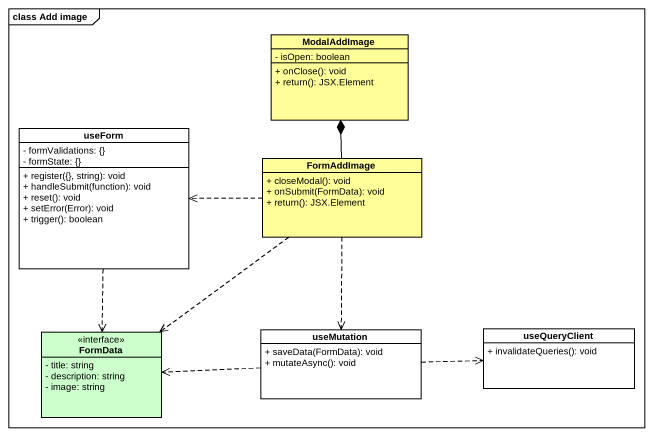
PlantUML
@startuml
mainframe class Add image
hide circle
hide empty members
skinparam classAttributeIconSize 0
class ModalAddImage #FFFE99 {
  - isOpen: boolean
  + onClose(): void
  + return(): JSX.Element
}
class useForm {
  - formValidations: {}
  - formState: {}
  + register({}, string): void
  + handleSubmit(function): void
  + reset(): void
  + setError(Error): void
  + trigger(): boolean
}
class FormAddImage #FFFE99 {
  + closeModal(): void
  + onSubmit(FormData): void
  + return(): JSX.Element
}
class FormData <<interface>> #CCFFCC {
  - title: string
  - description: string
  - image: string
}
class useMutation {
  + saveData(FormData): void
  + mutateAsync(): void
}
class useQueryClient {
  + invalidateQueries(): void
}
useForm ..> FormData
FormAddImage -up-* ModalAddImage
FormAddImage .left.> useForm
FormAddImage ..> FormData
FormAddImage ..> useMutation
useMutation .left.> FormData
useMutation .right.> useQueryClient
@enduml
